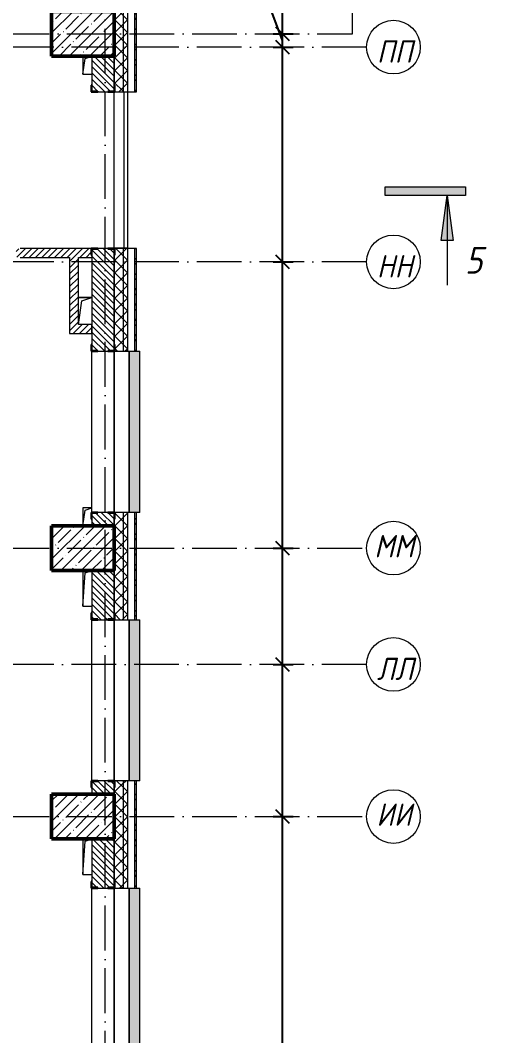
# Model space of a CAD drawing. Header units: millimetres. Extents: x -356862 to 418287, y 0 to 839748.
# Drawn here: x -76315 to -71097, y 517947 to 529297 of the extents above; entities that cross this region are included whole.
import ezdxf

# ---------------------------------------------------------------- set-up
doc = ezdxf.new("R2010")
doc.units = ezdxf.units.MM
doc.linetypes.add('50_200_ШТРИХ_1Т_ш5_п1_п1_', pattern=[700, 500, -100, 0, -100])
for name, color, linetype, lineweight in [('A-____-____-DIMS', 7, 'Continuous', 9), ('A-FLOR-____-OTLN', 7, 'Continuous', 9), ('A-GENM-____-MCUT', 7, 'Continuous', 25), ('A-GENM-____-OTLN', 7, 'Continuous', 9), ('A-GENM-____-OTLN-1', 7, 'Continuous', 25), ('A-GLAZ-____-OTLN', 7, 'Continuous', 9), ('A-WALL-____-MCUT', 7, 'Continuous', 13), ('A-WALL-____-MCUT-1', 7, 'Continuous', 9), ('A-WALL-____-OTLN', 7, 'Continuous', 9), ('A-WALL-____-PATT-1', 7, 'Continuous', 9), ('A-WALL-FNSH-MCUT-1', 7, 'Continuous', 9), ('G-____-____-SYMB', 7, 'Continuous', 9), ('S-COLS-____-MCUT', 7, 'Continuous', 50), ('S-COLS-____-OTLN', 7, 'Continuous', 9), ('S-GRID-____-IDEN', 7, 'Continuous', 9), ('S-GRID-____-OTLN', 7, 'Continuous', 9), ('S-GRID-____-OTLN-1', 7, '50_200_ШТРИХ_1Т_ш5_п1_п1_', 9)]:
    doc.layers.add(name, color=color, linetype=linetype, lineweight=lineweight)
doc.layers.add('A-GLAZ-____-OTLN-1', color=7, linetype='Continuous', lineweight=9, true_color=0xc0c0c0)
doc.styles.add('ISOCPEUR_I', font='isocpeui.ttf', dxfattribs={"width": 0.9, "height": 2.5})
doc.styles.add('ISOCPEUR_I_10', font='isocpeui.ttf', dxfattribs={"width": 0.9, "height": 180})
doc.styles.add('ISOCPEUR_I_9', font='isocpeui.ttf', dxfattribs={"width": 0.9, "height": 250})
doc.dimstyles.new('ISO-2_5_0_9К_БОЛЬШОЙ_ОСИ', dxfattribs={"dimscale": 304.8, "dimtxt": 248.995294, "dimasz": 0.492126, "dimexe": 0.393701, "dimexo": 0, "dimgap": 0, "dimtad": 1, "dimdec": 0, "dimzin": 0, "dimdsep": 46, "dimtxsty": 'ISOCPEUR_I', "dimblk1": 'OBLIQUE', "dimblk2": 'OBLIQUE', "dimsah": 1, "dimcen": 0.09, "dimdle": 0.393701, "dimazin": 0, "dimtfac": 1, "dimtdec": 4, "dimtix": 1, "dimtmove": 0, "dimatfit": 3, "dimfxl": 1, "dimtvp": 1, "dimtolj": 1, "dimtzin": 0, "dimarcsym": 2})
doc.dimstyles.new('ISO-2_5_0_9К_БОЛЬШОЙ_ОСИ_1', dxfattribs={"dimscale": 304.8, "dimtxt": 248.995294, "dimasz": 0.492126, "dimexe": 0.393701, "dimexo": 0, "dimgap": 0, "dimtad": 1, "dimdec": 0, "dimzin": 0, "dimdsep": 46, "dimtxsty": 'ISOCPEUR_I', "dimblk1": 'OBLIQUE', "dimblk2": 'OBLIQUE', "dimsah": 1, "dimcen": 0.09, "dimdle": 0.393701, "dimazin": 0, "dimtfac": 1, "dimtdec": 4, "dimtix": 1, "dimtmove": 1, "dimatfit": 3, "dimfxl": 1, "dimtvp": 1, "dimtolj": 1, "dimtzin": 0, "dimarcsym": 2})
pattern_1 = [(45, (-176515.067, 459015.94), (-35.35534, 35.35534), [])]
pattern_2 = [(135, (-176515.067, 459015.94), (-35.35534, -35.35534), [])]
pattern_3 = [(45, (-176515.07, 459015.94), (-70.71068, 70.71068), []), (135, (-176515.07, 459015.94), (-70.71068, -70.71068), [])]
pattern_4 = [(45, (-176515.07, 459015.94), (-85.53659, 85.53659), []), (45, (-176458.04, 459015.94), (-85.53659, 85.53659), [])]

# ---------------------------------------------------------------- blocks, each defined once
blk = doc.blocks.new('BSC_Колонна _Прямоугольная - 500х700-V121-АР1_План отверстий 1 этажа в осях 1-64_Ю-ЯЯ')
at = {"layer": 'S-COLS-____-OTLN'}
h = blk.add_hatch(dxfattribs=at)
h.set_pattern_fill('FP_132', color=256, style=0, pattern_type=2)
h.set_pattern_definition([(315, (-70131.04, 100900), (114.04925, 114.04925), []), (315, (-70131.04, 100785.95), (114.04925, 114.04925), [201.613, -40.323, 3.353, -36.97])])
h.paths.add_polyline_path([(-250, 168), (-250, -350), (250, -350), (250, 350), (-250, 350)], flags=0)
at = {"layer": 'S-COLS-____-MCUT'}
for p, q in [((250, 350), (-250, 350)), ((-250, 350), (-250, -350)), ((250, -350), (250, 350)), ((-250, -350), (250, -350))]:
    blk.add_line(p, q, dxfattribs=at)
blk = doc.blocks.new('BSC_Колонна _Прямоугольная - 500х700-V127-АР1_План отверстий 1 этажа в осях 1-64_Ю-ЯЯ')
at = {"layer": 'S-COLS-____-OTLN'}
h = blk.add_hatch(dxfattribs=at)
h.set_pattern_fill('FP_138', color=256, style=0, pattern_type=2)
h.set_pattern_definition([(315, (-64381.04, 100900), (114.04925, 114.04925), []), (315, (-64381.04, 100785.95), (114.04925, 114.04925), [201.613, -40.323, 3.353, -36.97])])
h.paths.add_polyline_path([(-250, 168), (-250, -350), (250, -350), (250, 350), (-250, 350)], flags=0)
at = {"layer": 'S-COLS-____-MCUT'}
for p, q in [((250, 350), (-250, 350)), ((-250, 350), (-250, -350)), ((250, -350), (250, 350)), ((-250, -350), (250, -350))]:
    blk.add_line(p, q, dxfattribs=at)
blk = doc.blocks.new('BSC_Колонна _Прямоугольная - 500х700-V131-АР1_План отверстий 1 этажа в осях 1-64_Ю-ЯЯ')
at = {"layer": 'S-COLS-____-OTLN'}
h = blk.add_hatch(dxfattribs=at)
h.set_pattern_fill('FP_142', color=256, style=0, pattern_type=2)
h.set_pattern_definition([(315, (-61381.04, 100900), (114.04925, 114.04925), []), (315, (-61381.04, 100785.95), (114.04925, 114.04925), [201.613, -40.323, 3.353, -36.97])])
h.paths.add_polyline_path([(-250, 168), (-250, -350), (250, -350), (250, 350), (-250, 350)], flags=0)
at = {"layer": 'S-COLS-____-MCUT'}
for p, q in [((250, 350), (-250, 350)), ((-250, 350), (-250, -350)), ((250, -350), (250, 350)), ((-250, -350), (250, -350))]:
    blk.add_line(p, q, dxfattribs=at)
blk = doc.blocks.new('Фахверк_СКБ_Уголок - 250_2700-27497298-АР1_План отверстий 1 этажа в осях 1-64_Ю-ЯЯ')
at = {"layer": 'A-GENM-____-MCUT'}
for p, q in [((200, 181), (125, 181)), ((125, 181), (125, 106)), ((131, 106), (131, 175)), ((131, 175), (200, 175)), ((200, 175), (200, 181)), ((125, 106), (131, 106)), ((131, -6), (125, -6)), ((125, -6), (125, -81)), ((125, -81), (200, -81)), ((131, -75), (131, -6)), ((200, -75), (131, -75)), ((200, -81), (200, -75))]:
    blk.add_line(p, q, dxfattribs=at)
blk = doc.blocks.new('Фахверк_СКБ_Уголок - 250_2700_1-27501432-АР1_План отверстий 1 этажа в осях 1-64_Ю-ЯЯ')
at = {"layer": 'A-GENM-____-MCUT'}
for p, q in [((200, 181), (125, 181)), ((125, 181), (125, 106)), ((131, 106), (131, 175)), ((131, 175), (200, 175)), ((200, 175), (200, 181)), ((125, 106), (131, 106)), ((131, -6), (125, -6)), ((125, -6), (125, -81)), ((125, -81), (200, -81)), ((131, -75), (131, -6)), ((200, -75), (131, -75)), ((200, -81), (200, -75))]:
    blk.add_line(p, q, dxfattribs=at)
blk = doc.blocks.new('AR_Отверстие прямоугольное _в плите_ - AR_Отверстие прямоугольное _в плите_-30423637-АР1_План отверстий 1 этажа в осях 1-64_Ю-ЯЯ')
at = {"layer": 'A-GENM-____-OTLN'}
for p, q in [((75, 150), (-75, 150)), ((-37, 113), (75, 150)), ((-75, -150), (-37, 113))]:
    blk.add_line(p, q, dxfattribs=at)
blk = doc.blocks.new('AR_Отверстие прямоугольное _в плите_ - AR_Отверстие прямоугольное _в плите_-30511973-АР1_План отверстий 1 этажа в осях 1-64_Ю-ЯЯ')
at = {"layer": 'A-GENM-____-OTLN'}
for p, q in [((-50, 200), (-50, -200)), ((-50, -200), (-25, 175)), ((-25, 175), (50, 200)), ((-50, -200), (50, -200))]:
    blk.add_line(p, q, dxfattribs=at)
blk = doc.blocks.new('AR_Отверстие прямоугольное _в плите_ - AR_Отверстие прямоугольное _в плите_-V211-АР1_План отверстий 1 этажа в осях 1-64_Ю-ЯЯ')
at = {"layer": 'A-GENM-____-OTLN'}
for p, q in [((-50, 200), (-50, -200)), ((-50, -200), (-25, 175)), ((-25, 175), (49, 200)), ((-50, -200), (49, -200))]:
    blk.add_line(p, q, dxfattribs=at)
blk = doc.blocks.new('AR_Отверстие прямоугольное _в плите_ - AR_Отверстие прямоугольное _в плите_-V217-АР1_План отверстий 1 этажа в осях 1-64_Ю-ЯЯ')
at = {"layer": 'A-GENM-____-OTLN'}
for p, q in [((49, 100), (-50, 100)), ((-50, 100), (-50, -100)), ((-50, -100), (-25, 75)), ((-25, 75), (49, 100)), ((-50, -100), (49, -100))]:
    blk.add_line(p, q, dxfattribs=at)
blk = doc.blocks.new('AR_Отверстие прямоугольное _в плите_ - AR_Отверстие прямоугольное _в плите_-V223-АР1_План отверстий 1 этажа в осях 1-64_Ю-ЯЯ')
at = {"layer": 'A-GENM-____-OTLN'}
for p, q in [((50, 100), (-50, 100)), ((-50, 100), (-50, -100)), ((-50, -100), (-25, 75)), ((-25, 75), (50, 100))]:
    blk.add_line(p, q, dxfattribs=at)
blk = doc.blocks.new('Отлив_СКБ - Отлив витража_120_НВФ-31885687-АР1_План отверстий 1 этажа в осях 1-64_Ю-ЯЯ')
at = {"layer": 'A-GLAZ-____-OTLN-1'}
for points in [[(0, -2), (1800, -2), (1800, 0), (0, 0)], [(877, -120), (1800, -120), (1800, -2), (0, -2), (0, -120)]]:
    blk.add_hatch(color=256, dxfattribs=at).paths.add_polyline_path(points, flags=0)
at = {"layer": 'A-GLAZ-____-OTLN'}
for p, q in [((0, 0), (1800, 0)), ((1800, -2), (0, -2)), ((0, -120), (0, -83)), ((1800, -83), (1800, -120)), ((0, -120), (1800, -120))]:
    blk.add_line(p, q, dxfattribs=at)
blk = doc.blocks.new('Ось сетки - Круг_Ø6_00__ISO-2_5_0_9K_-25732049-АР1_План отверстий 1 этажа в осях 1-64_Ю-ЯЯ')
at = {"layer": 'S-GRID-____-IDEN'}
blk.add_circle((0, 0), 3, dxfattribs=at)
blk = doc.blocks.new('Разрез - Концевая часть разреза-18266132-АР1_План отверстий 1 этажа в осях 1-64_Ю-ЯЯ')
at = {"layer": 'G-____-____-SYMB'}
for points in [[(0, 0.5), (0, -0.5), (-9, -0.5), (-9, 0.5)], [(-6.29, -5.5), (-7.61, -5.5), (-6.95, -0.5)]]:
    blk.add_hatch(color=256, dxfattribs=at).paths.add_polyline_path(points, flags=0)
for p, q in [((0, 0.5), (-9, 0.5)), ((-9, 0.5), (-9, -0.5)), ((0, -0.5), (0, 0.5)), ((-9, -0.5), (0, -0.5)), ((-6.95, -0.5), (-7.61, -5.5)), ((-6.95, -0.5), (-6.95, -10.5)), ((-6.29, -5.5), (-6.95, -0.5)), ((-7.61, -5.5), (-6.29, -5.5))]:
    blk.add_line(p, q, dxfattribs=at)
blk = doc.blocks.new('_Oblique')
at = {"color": 0, "linetype": 'ByBlock', "lineweight": -2}
blk.add_line((-0.5, -0.5), (0.5, 0.5), dxfattribs=at)
blk = doc.blocks.new('*D13469')
at = {"layer": 'A-____-____-DIMS', "color": 0, "lineweight": -2, "transparency": 16777216}
for p, q in [((-73381, 514177), (-73381, 520517)), ((-73487, 520397), (-73261, 520397)), ((-73487, 514297), (-73261, 514297))]:
    blk.add_line(p, q, dxfattribs=at)
at = {"layer": 'Defpoints', "color": 0, "transparency": 16777216}
for p in [(-73487, 520397), (-73381, 520397), (-73487, 514297)]:
    blk.add_point(p, dxfattribs=at)
at = {"layer": 'A-____-____-DIMS', "color": 0, "lineweight": -2, "transparency": 16777216, "xscale": 150, "yscale": 150, "zscale": 150}
for p, rotation in [((-73381, 520397), 90), ((-73381, 514297), 270)]:
    blk.add_blockref('_Oblique', p, dxfattribs=dict(at, rotation=rotation))
at = {"layer": 'A-____-____-DIMS', "color": 0, "transparency": 16777216, "insert": (-73382, 517347), "char_height": 2.5, "width": 701.02, "attachment_point": 5, "rotation": 90, "style": 'ISOCPEUR_I'}
blk.add_mtext('\\A1;6100', dxfattribs=at)
blk = doc.blocks.new('*D13470')
at = {"layer": 'A-____-____-DIMS', "color": 0, "lineweight": -2, "transparency": 16777216}
for p, q in [((-73381, 520277), (-73381, 522217)), ((-73487, 522097), (-73261, 522097)), ((-73487, 520397), (-73261, 520397))]:
    blk.add_line(p, q, dxfattribs=at)
at = {"layer": 'Defpoints', "color": 0, "transparency": 16777216}
for p in [(-73487, 522097), (-73381, 522097), (-73487, 520397)]:
    blk.add_point(p, dxfattribs=at)
at = {"layer": 'A-____-____-DIMS', "color": 0, "lineweight": -2, "transparency": 16777216, "xscale": 150, "yscale": 150, "zscale": 150}
for p, rotation in [((-73381, 522097), 90), ((-73381, 520397), 270)]:
    blk.add_blockref('_Oblique', p, dxfattribs=dict(at, rotation=rotation))
at = {"layer": 'A-____-____-DIMS', "color": 0, "transparency": 16777216, "insert": (-73382, 521247), "char_height": 2.5, "width": 701.02, "attachment_point": 5, "rotation": 90, "style": 'ISOCPEUR_I'}
blk.add_mtext('\\A1;1700', dxfattribs=at)
blk = doc.blocks.new('*D13471')
at = {"layer": 'A-____-____-DIMS', "color": 0, "lineweight": -2, "transparency": 16777216}
for p, q in [((-73381, 521977), (-73381, 523517)), ((-73487, 523397), (-73261, 523397)), ((-73487, 522097), (-73261, 522097))]:
    blk.add_line(p, q, dxfattribs=at)
at = {"layer": 'Defpoints', "color": 0, "transparency": 16777216}
for p in [(-73487, 523397), (-73381, 523397), (-73487, 522097)]:
    blk.add_point(p, dxfattribs=at)
at = {"layer": 'A-____-____-DIMS', "color": 0, "lineweight": -2, "transparency": 16777216, "xscale": 150, "yscale": 150, "zscale": 150}
for p, rotation in [((-73381, 523397), 90), ((-73381, 522097), 270)]:
    blk.add_blockref('_Oblique', p, dxfattribs=dict(at, rotation=rotation))
at = {"layer": 'A-____-____-DIMS', "color": 0, "transparency": 16777216, "insert": (-73382, 522747), "char_height": 2.5, "width": 701.02, "attachment_point": 5, "rotation": 90, "style": 'ISOCPEUR_I'}
blk.add_mtext('\\A1;1300', dxfattribs=at)
blk = doc.blocks.new('*D13472')
at = {"layer": 'A-____-____-DIMS', "color": 0, "lineweight": -2, "transparency": 16777216}
for p, q in [((-73381, 523277), (-73381, 526717)), ((-73487, 526597), (-73261, 526597)), ((-73487, 523397), (-73261, 523397))]:
    blk.add_line(p, q, dxfattribs=at)
at = {"layer": 'Defpoints', "color": 0, "transparency": 16777216}
for p in [(-73487, 526597), (-73381, 526597), (-73487, 523397)]:
    blk.add_point(p, dxfattribs=at)
at = {"layer": 'A-____-____-DIMS', "color": 0, "lineweight": -2, "transparency": 16777216, "xscale": 150, "yscale": 150, "zscale": 150}
for p, rotation in [((-73381, 526597), 90), ((-73381, 523397), 270)]:
    blk.add_blockref('_Oblique', p, dxfattribs=dict(at, rotation=rotation))
at = {"layer": 'A-____-____-DIMS', "color": 0, "transparency": 16777216, "insert": (-73382, 524997), "char_height": 2.5, "width": 758.48, "attachment_point": 5, "rotation": 90, "style": 'ISOCPEUR_I'}
blk.add_mtext('\\A1;3200', dxfattribs=at)
blk = doc.blocks.new('*D13473')
at = {"layer": 'A-____-____-DIMS', "color": 0, "lineweight": -2, "transparency": 16777216}
for p, q in [((-73381, 526477), (-73381, 529117)), ((-73487, 528997), (-73261, 528997)), ((-73487, 526597), (-73261, 526597))]:
    blk.add_line(p, q, dxfattribs=at)
at = {"layer": 'Defpoints', "color": 0, "transparency": 16777216}
for p in [(-73487, 528997), (-73381, 528997), (-73487, 526597)]:
    blk.add_point(p, dxfattribs=at)
at = {"layer": 'A-____-____-DIMS', "color": 0, "lineweight": -2, "transparency": 16777216, "xscale": 150, "yscale": 150, "zscale": 150}
for p, rotation in [((-73381, 528997), 90), ((-73381, 526597), 270)]:
    blk.add_blockref('_Oblique', p, dxfattribs=dict(at, rotation=rotation))
at = {"layer": 'A-____-____-DIMS', "color": 0, "transparency": 16777216, "insert": (-73382, 527797), "char_height": 2.5, "width": 781.46, "attachment_point": 5, "rotation": 90, "style": 'ISOCPEUR_I'}
blk.add_mtext('\\A1;2400', dxfattribs=at)
blk = doc.blocks.new('*D13474')
at = {"layer": 'A-____-____-DIMS', "color": 0, "lineweight": -2, "transparency": 16777216}
for p, q in [((-73541, 529501), (-73545, 529501)), ((-73381, 529072), (-73541, 529501)), ((-73381, 528877), (-73381, 529267)), ((-73487, 529147), (-73261, 529147)), ((-73487, 528997), (-73261, 528997))]:
    blk.add_line(p, q, dxfattribs=at)
at = {"layer": 'Defpoints', "color": 0, "transparency": 16777216}
for p in [(-73487, 529147), (-73381, 529147), (-73487, 528997)]:
    blk.add_point(p, dxfattribs=at)
at = {"layer": 'A-____-____-DIMS', "color": 0, "lineweight": -2, "transparency": 16777216, "xscale": 150, "yscale": 150, "zscale": 150}
for p, rotation in [((-73381, 529147), 90), ((-73381, 528997), 270)]:
    blk.add_blockref('_Oblique', p, dxfattribs=dict(at, rotation=rotation))
at = {"layer": 'A-____-____-DIMS', "color": 0, "transparency": 16777216, "insert": (-73542, 528991), "char_height": 2.5, "width": 511.4, "attachment_point": 1, "rotation": 90, "line_spacing_factor": 1.149209, "style": 'ISOCPEUR_I'}
blk.add_mtext('\\A1;150', dxfattribs=at)
blk = doc.blocks.new('*D13475')
at = {"layer": 'A-____-____-DIMS', "color": 0, "lineweight": -2, "transparency": 16777216}
for p, q in [((-73381, 529027), (-73381, 532617)), ((-73487, 532497), (-73261, 532497)), ((-73487, 529147), (-73261, 529147))]:
    blk.add_line(p, q, dxfattribs=at)
at = {"layer": 'Defpoints', "color": 0, "transparency": 16777216}
for p in [(-73487, 532497), (-73381, 532497), (-73487, 529147)]:
    blk.add_point(p, dxfattribs=at)
at = {"layer": 'A-____-____-DIMS', "color": 0, "lineweight": -2, "transparency": 16777216, "xscale": 150, "yscale": 150, "zscale": 150}
for p, rotation in [((-73381, 532497), 90), ((-73381, 529147), 270)]:
    blk.add_blockref('_Oblique', p, dxfattribs=dict(at, rotation=rotation))
at = {"layer": 'A-____-____-DIMS', "color": 0, "transparency": 16777216, "insert": (-73382, 530822), "char_height": 2.5, "width": 758.48, "attachment_point": 5, "rotation": 90, "style": 'ISOCPEUR_I'}
blk.add_mtext('\\A1;3350', dxfattribs=at)

msp = doc.modelspace()

# ---------------------------------------------------------------- hatches: boundary and pattern name
at = {"layer": 'A-WALL-____-PATT-1'}
h = msp.add_hatch(dxfattribs=at)
h.set_pattern_fill('FP_3', color=256, style=0, pattern_type=2)
h.set_pattern_definition(pattern_4)
h.paths.add_polyline_path([(-75015.0675, 528496.983), (-75015.0675, 529746.983), (-75035.0675, 529746.983), (-75035.0675, 528496.983)], flags=0)
h.paths.add_polyline_path([(-75035.0675, 531546.983), (-75015.0675, 531546.983), (-75015.0675, 532746.983), (-75035.0675, 532746.983), (-75035.0675, 532384.65)], flags=0)
h.paths.add_polyline_path([(-75035.0675, 534546.983), (-75015.0675, 534546.983), (-75015.0675, 535746.983), (-75035.0675, 535746.983), (-75035.0675, 535613.6202)], flags=0)
h.paths.add_polyline_path([(-75035.0675, 537546.983), (-75015.0675, 537546.983), (-75015.0675, 544926.983), (-75035.0675, 544926.983), (-75035.0675, 538035.3479)], flags=0)
h = msp.add_hatch(dxfattribs=at)
h.set_pattern_fill('FP_1', color=256, style=0, pattern_type=2)
h.set_pattern_definition(pattern_3)
h.paths.add_polyline_path([(-75115.0675, 505831.983), (-75115.0675, 506096.983), (-75165.0675, 506096.983), (-75165.0675, 505831.983)], flags=0)
h.paths.add_polyline_path([(-75115.0675, 508196.983), (-75115.0675, 508796.983), (-75165.0675, 508796.983), (-75165.0675, 508196.983)], flags=0)
h.paths.add_polyline_path([(-75165.0675, 510196.983), (-75115.0675, 510196.983), (-75115.0675, 514796.983), (-75165.0675, 514796.983), (-75165.0675, 513010.8287)], flags=0)
h.paths.add_polyline_path([(-75165.0675, 516596.983), (-75115.0675, 516596.983), (-75115.0675, 517796.983), (-75165.0675, 517796.983), (-75165.0675, 517047.0414)], flags=0)
h.paths.add_polyline_path([(-75115.0675, 519596.983), (-75115.0675, 520796.983), (-75165.0675, 520796.983), (-75165.0675, 519596.983)], flags=0)
h.paths.add_polyline_path([(-75115.0675, 522596.983), (-75115.0675, 523796.983), (-75165.0675, 523796.983), (-75165.0675, 522596.983)], flags=0)
h.paths.add_polyline_path([(-75165.0675, 525596.983), (-75115.0675, 525596.983), (-75115.0675, 526746.983), (-75165.0675, 526746.983), (-75165.0675, 525926.7096)], flags=0)
h.paths.add_polyline_path([(-75115.0675, 528496.983), (-75115.0675, 529746.983), (-75165.0675, 529746.983), (-75165.0675, 528496.983)], flags=0)
h.paths.add_polyline_path([(-75115.0675, 531546.983), (-75115.0675, 532746.983), (-75165.0675, 532746.983), (-75165.0675, 531546.983)], flags=0)
h.paths.add_polyline_path([(-75165.0675, 534546.983), (-75115.0675, 534546.983), (-75115.0675, 535746.983), (-75165.0675, 535746.983), (-75165.0675, 535613.6202)], flags=0)
h.paths.add_polyline_path([(-75165.0675, 537546.983), (-75115.0675, 537546.983), (-75115.0675, 544846.983), (-75165.0675, 544846.983), (-75165.0675, 538035.3479)], flags=0)
h = msp.add_hatch(dxfattribs=at)
h.set_pattern_fill('FP_1', color=256, style=0, pattern_type=2)
h.set_pattern_definition(pattern_3)
h.paths.add_polyline_path([(-75165.0675, 505831.983), (-75165.0675, 506096.983), (-75265.0675, 506096.983), (-75265.0675, 505831.983)], flags=0)
h.paths.add_polyline_path([(-75165.0675, 508196.983), (-75165.0675, 508796.983), (-75265.0675, 508796.983), (-75265.0675, 508196.983)], flags=0)
h.paths.add_polyline_path([(-75165.0675, 510196.983), (-75165.0675, 514796.983), (-75259.0675, 514796.983), (-75259.0675, 514721.983), (-75265.0675, 514721.983), (-75265.0675, 510196.983)], flags=0)
h.paths.add_polyline_path([(-75165.0675, 516596.983), (-75165.0675, 517796.983), (-75259.0675, 517796.983), (-75259.0675, 517721.983), (-75265.0675, 517721.983), (-75265.0675, 516671.983), (-75259.0675, 516671.983), (-75259.0675, 516596.983)], flags=0)
h.paths.add_polyline_path([(-75165.0675, 519596.983), (-75165.0675, 520796.983), (-75259.0675, 520796.983), (-75259.0675, 520721.983), (-75265.0675, 520721.983), (-75265.0675, 519671.983), (-75259.0675, 519671.983), (-75259.0675, 519596.983)], flags=0)
h.paths.add_polyline_path([(-75259.0675, 522596.983), (-75165.0675, 522596.983), (-75165.0675, 523796.983), (-75259.0675, 523796.983), (-75259.0675, 523721.983), (-75265.0675, 523721.983), (-75265.0675, 522671.983), (-75259.0675, 522671.983), (-75259.0675, 522602.983)], flags=0)
h.paths.add_polyline_path([(-75165.0675, 525596.983), (-75165.0675, 526746.983), (-75259.0675, 526746.983), (-75259.0675, 526671.983), (-75265.0675, 526671.983), (-75265.0675, 525671.983), (-75259.0675, 525671.983), (-75259.0675, 525596.983)], flags=0)
h.paths.add_polyline_path([(-75259.0675, 528496.983), (-75165.0675, 528496.983), (-75165.0675, 529746.983), (-75259.0675, 529746.983), (-75259.0675, 529671.983), (-75265.0675, 529671.983), (-75265.0675, 528571.983), (-75259.0675, 528571.983), (-75259.0675, 528502.983)], flags=0)
h.paths.add_polyline_path([(-75259.0675, 531546.983), (-75165.0675, 531546.983), (-75165.0675, 532746.983), (-75265.0675, 532746.983), (-75265.0675, 531621.983), (-75259.0675, 531621.983), (-75259.0675, 531552.983)], flags=0)
h.paths.add_polyline_path([(-75259.0675, 534546.983), (-75165.0675, 534546.983), (-75165.0675, 535746.983), (-75259.0675, 535746.983), (-75259.0675, 535671.983), (-75265.0675, 535671.983), (-75265.0675, 534621.983), (-75259.0675, 534621.983), (-75259.0675, 534552.983)], flags=0)
h.paths.add_polyline_path([(-75165.0675, 537546.983), (-75165.0675, 544796.983), (-75265.0675, 544796.983), (-75265.0675, 537621.983), (-75259.0675, 537621.983), (-75259.0675, 537546.983)], flags=0)
h = msp.add_hatch(dxfattribs=at)
h.set_pattern_fill('FP_6', color=256, style=0, pattern_type=2)
h.set_pattern_definition(pattern_2)
h.paths.add_polyline_path([(-75446.0675, 528496.983), (-75334.0675, 528496.983), (-75334.0675, 528502.983), (-75265.0675, 528502.983), (-75265.0675, 528896.983), (-75515.0675, 528896.983), (-75515.0675, 528502.983), (-75446.0675, 528502.983)], flags=0)
h = msp.add_hatch(dxfattribs=at)
h.set_pattern_fill('FP_5', color=256, style=0, pattern_type=2)
h.set_pattern_definition(pattern_1)
h.paths.add_polyline_path([(-76315.0675, 526646.983), (-75515.0675, 526646.983), (-75515.0675, 526671.983), (-75521.0675, 526671.983), (-75521.0675, 526746.983), (-76315.0675, 526746.983), (-76315.0675, 526743.983), (-76362.0675, 526743.983), (-76362.0675, 526649.983), (-76315.0675, 526649.983)], flags=0)
h.paths.add_polyline_path([(-77515.0675, 526646.983), (-77515.0675, 526649.983), (-77468.0675, 526649.983), (-77468.0675, 526743.983), (-77515.0675, 526743.983), (-77515.0675, 526746.983), (-77565.0675, 526746.983), (-77565.0675, 526743.983), (-77612.0675, 526743.983), (-77612.0675, 526649.983), (-77565.0675, 526649.983), (-77565.0675, 526646.983), (-77550.4388, 526646.983)], flags=0)
h.paths.add_polyline_path([(-78015.0675, 526646.983), (-78015.0675, 526746.983), (-78665.0675, 526746.983), (-78665.0675, 526743.983), (-78712.0675, 526743.983), (-78712.0675, 526649.983), (-78665.0675, 526649.983), (-78665.0675, 526646.983)], flags=0)
h.paths.add_polyline_path([(-79965.0675, 526646.983), (-79965.0675, 526649.983), (-79918.0675, 526649.983), (-79918.0675, 526743.983), (-79965.0675, 526743.983), (-79965.0675, 526746.983), (-80265.0675, 526746.983), (-80265.0675, 526743.983), (-80312.0675, 526743.983), (-80312.0675, 526649.983), (-80265.0675, 526649.983), (-80265.0675, 526646.983), (-80065.0675, 526646.983)], flags=0)
h.paths.add_polyline_path([(-81565.0675, 526646.983), (-81565.0675, 526649.983), (-81518.0675, 526649.983), (-81518.0675, 526743.983), (-81565.0675, 526743.983), (-81565.0675, 526746.983), (-81665.0675, 526746.983), (-81665.0675, 526646.983)], flags=0)
h = msp.add_hatch(dxfattribs=at)
h.set_pattern_fill('FP_5', color=256, style=0, pattern_type=2)
h.set_pattern_definition(pattern_1)
h.paths.add_polyline_path([(-75665.0675, 525796.983), (-75665.0675, 526646.983), (-75765.0675, 526646.983), (-75765.0675, 525796.983)], flags=0)
h = msp.add_hatch(dxfattribs=at)
h.set_pattern_fill('FP_6', color=256, style=0, pattern_type=2)
h.set_pattern_definition(pattern_2)
h.paths.add_polyline_path([(-75515.0675, 525736.983), (-75265.0675, 525736.983), (-75265.0675, 526740.983), (-75334.0675, 526740.983), (-75334.0675, 526746.983), (-75446.0675, 526746.983), (-75446.0675, 526740.983), (-75515.0675, 526740.983), (-75515.0675, 525926.7096)], flags=0)
h = msp.add_hatch(dxfattribs=at)
h.set_pattern_fill('FP_3', color=256, style=0, pattern_type=2)
h.set_pattern_definition(pattern_4)
h.paths.add_polyline_path([(-75015.0675, 505831.983), (-75015.0675, 506096.983), (-75035.0675, 506096.983), (-75035.0675, 505831.983)], flags=0)
h.paths.add_polyline_path([(-75015.0675, 508196.983), (-75015.0675, 508796.983), (-75035.0675, 508796.983), (-75035.0675, 508196.983)], flags=0)
h.paths.add_polyline_path([(-75015.0675, 510196.983), (-75015.0675, 514796.983), (-75035.0675, 514796.983), (-75035.0675, 510196.983)], flags=0)
h.paths.add_polyline_path([(-75035.0675, 516596.983), (-75015.0675, 516596.983), (-75015.0675, 517798.483), (-75035.0675, 517798.483), (-75035.0675, 517047.0414)], flags=0)
h.paths.add_polyline_path([(-75015.0675, 519596.983), (-75015.0675, 520796.983), (-75035.0675, 520796.983), (-75035.0675, 519596.983)], flags=0)
h.paths.add_polyline_path([(-75015.0675, 522596.983), (-75015.0675, 523796.983), (-75035.0675, 523796.983), (-75035.0675, 522596.983)], flags=0)
h.paths.add_polyline_path([(-75015.0675, 525596.983), (-75015.0675, 526746.983), (-75035.0675, 526746.983), (-75035.0675, 525596.983)], flags=0)
h = msp.add_hatch(dxfattribs=at)
h.set_pattern_fill('FP_5', color=256, style=0, pattern_type=2)
h.set_pattern_definition(pattern_1)
h.paths.add_polyline_path([(-75515.0675, 525796.983), (-75515.0675, 525896.983), (-75665.0675, 525896.983), (-75665.0675, 525796.983)], flags=0)
h = msp.add_hatch(dxfattribs=at)
h.set_pattern_fill('FP_6', color=256, style=0, pattern_type=2)
h.set_pattern_definition(pattern_2)
h.paths.add_polyline_path([(-75265.0675, 523646.983), (-75265.0675, 523790.983), (-75334.0675, 523790.983), (-75334.0675, 523796.983), (-75446.0675, 523796.983), (-75446.0675, 523790.983), (-75515.0675, 523790.983), (-75515.0675, 523646.983), (-75334.0675, 523646.983)], flags=0)
h.paths.add_polyline_path([(-75334.0675, 525596.983), (-75334.0675, 525602.983), (-75265.0675, 525602.983), (-75265.0675, 525736.983), (-75515.0675, 525736.983), (-75515.0675, 525602.983), (-75446.0675, 525602.983), (-75446.0675, 525596.983)], flags=0)
h = msp.add_hatch(dxfattribs=at)
h.set_pattern_fill('FP_6', color=256, style=0, pattern_type=2)
h.set_pattern_definition(pattern_2)
h.paths.add_polyline_path([(-75334.0675, 520646.983), (-75265.0675, 520646.983), (-75265.0675, 520790.983), (-75334.0675, 520790.983), (-75334.0675, 520796.983), (-75446.0675, 520796.983), (-75446.0675, 520790.983), (-75515.0675, 520790.983), (-75515.0675, 520646.983)], flags=0)
h.paths.add_polyline_path([(-75446.0675, 522596.983), (-75334.0675, 522596.983), (-75334.0675, 522602.983), (-75265.0675, 522602.983), (-75265.0675, 523146.983), (-75515.0675, 523146.983), (-75515.0675, 522602.983), (-75446.0675, 522602.983)], flags=0)
h = msp.add_hatch(dxfattribs=at)
h.set_pattern_fill('FP_6', color=256, style=0, pattern_type=2)
h.set_pattern_definition(pattern_2)
h.paths.add_polyline_path([(-75515.0675, 514696.983), (-75265.0675, 514696.983), (-75265.0675, 514790.983), (-75334.0675, 514790.983), (-75334.0675, 514796.983), (-75446.0675, 514796.983), (-75446.0675, 514790.983), (-75515.0675, 514790.983), (-75515.0675, 514721.983)], flags=0)
h.paths.add_polyline_path([(-75334.0675, 516596.983), (-75334.0675, 516602.983), (-75265.0675, 516602.983), (-75265.0675, 517790.983), (-75334.0675, 517790.983), (-75334.0675, 517796.983), (-75446.0675, 517796.983), (-75446.0675, 517790.983), (-75515.0675, 517790.983), (-75515.0675, 516602.983), (-75446.0675, 516602.983), (-75446.0675, 516596.983)], flags=0)
h.paths.add_polyline_path([(-75334.0675, 519596.983), (-75334.0675, 519602.983), (-75265.0675, 519602.983), (-75265.0675, 520146.983), (-75515.0675, 520146.983), (-75515.0675, 519602.983), (-75446.0675, 519602.983), (-75446.0675, 519596.983), (-75341.063, 519596.983)], flags=0)

# ---------------------------------------------------------------- linework, layer by layer
at = {"layer": 'A-FLOR-____-OTLN'}
msp.add_line((-75665.0675, 526196.983), (-75515.0675, 526196.983), dxfattribs=at)
at = {"layer": 'A-WALL-____-MCUT'}
for p, q in [((-75035.0675, 528496.983), (-75035.0675, 529746.983)), ((-75515.0675, 528896.983), (-75515.0675, 528571.983)), ((-75446.0675, 528496.983), (-75334.0675, 528496.983)), ((-75259.0675, 528496.983), (-75035.0675, 528496.983)), ((-75515.0675, 526671.983), (-75515.0675, 525671.983)), ((-75334.0675, 526746.983), (-75446.0675, 526746.983)), ((-75265.0675, 525736.983), (-75265.0675, 526671.983)), ((-75265.0675, 526671.983), (-75265.0675, 525736.983)), ((-75035.0675, 526746.983), (-75259.0675, 526746.983)), ((-75035.0675, 525596.983), (-75035.0675, 526746.983)), ((-75446.0675, 525596.983), (-75334.0675, 525596.983)), ((-75259.0675, 525596.983), (-75035.0675, 525596.983)), ((-75515.0675, 523721.983), (-75515.0675, 523646.983)), ((-75334.0675, 523796.983), (-75446.0675, 523796.983)), ((-75035.0675, 523796.983), (-75259.0675, 523796.983)), ((-75035.0675, 522596.983), (-75035.0675, 523796.983)), ((-75515.0675, 523146.983), (-75515.0675, 522671.983)), ((-75446.0675, 522596.983), (-75334.0675, 522596.983)), ((-75259.0675, 522596.983), (-75035.0675, 522596.983)), ((-75334.0675, 520796.983), (-75446.0675, 520796.983)), ((-75035.0675, 520796.983), (-75259.0675, 520796.983)), ((-75035.0675, 519596.983), (-75035.0675, 520796.983)), ((-75515.0675, 520721.983), (-75515.0675, 520646.983)), ((-75515.0675, 520146.983), (-75515.0675, 519671.983)), ((-75446.0675, 519596.983), (-75334.0675, 519596.983)), ((-75259.0675, 519596.983), (-75035.0675, 519596.983))]:
    msp.add_line(p, q, dxfattribs=at)
at = {"layer": 'A-WALL-____-MCUT-1'}
for p, q in [((-75165.0675, 529746.983), (-75165.0675, 528496.983)), ((-75115.0675, 529746.983), (-75115.0675, 528496.983)), ((-75265.0675, 528571.983), (-75265.0675, 528896.983)), ((-75265.0675, 528896.983), (-75265.0675, 528571.983)), ((-75165.0675, 526746.983), (-75165.0675, 525596.983)), ((-75115.0675, 526746.983), (-75115.0675, 525596.983)), ((-75265.0675, 525671.983), (-75265.0675, 525736.983)), ((-75265.0675, 525736.983), (-75265.0675, 525671.983)), ((-75265.0675, 523646.983), (-75265.0675, 523721.983)), ((-75265.0675, 523721.983), (-75265.0675, 523646.983)), ((-75165.0675, 523796.983), (-75165.0675, 522596.983)), ((-75115.0675, 523796.983), (-75115.0675, 522596.983)), ((-75265.0675, 522671.983), (-75265.0675, 523146.983)), ((-75265.0675, 523146.983), (-75265.0675, 522671.983)), ((-75165.0675, 520796.983), (-75165.0675, 519596.983)), ((-75115.0675, 520796.983), (-75115.0675, 519596.983)), ((-75265.0675, 520646.983), (-75265.0675, 520721.983)), ((-75265.0675, 520721.983), (-75265.0675, 520646.983)), ((-75265.0675, 519671.983), (-75265.0675, 520146.983)), ((-75265.0675, 520146.983), (-75265.0675, 519671.983))]:
    msp.add_line(p, q, dxfattribs=at)
at = {"layer": 'A-WALL-____-OTLN'}
for p, q in [((-75265.0675, 526746.983), (-75265.0675, 528496.983)), ((-75155.0675, 528496.983), (-75155.0675, 526746.983)), ((-75115.0675, 528496.983), (-75115.0675, 526755.3906)), ((-75265.0675, 526755.3906), (-75115.0675, 526755.3906)), ((-75515.0675, 523796.983), (-75515.0675, 525596.983)), ((-75265.0675, 525596.983), (-75265.0675, 523796.983)), ((-75265.0675, 523796.983), (-75265.0675, 525596.983)), ((-75515.0675, 520796.983), (-75515.0675, 522596.983)), ((-75265.0675, 522596.983), (-75265.0675, 520796.983)), ((-75265.0675, 520796.983), (-75265.0675, 522596.983)), ((-75515.0675, 517796.983), (-75515.0675, 519596.983)), ((-75265.0675, 519596.983), (-75265.0675, 517796.983)), ((-75265.0675, 517796.983), (-75265.0675, 519596.983))]:
    msp.add_line(p, q, dxfattribs=at)
at = {"layer": 'A-WALL-FNSH-MCUT-1'}
for p, q in [((-75015.0675, 528496.983), (-75015.0675, 529746.983)), ((-75035.0675, 528496.983), (-75015.0675, 528496.983)), ((-75521.0675, 526746.983), (-76315.0675, 526746.983)), ((-76315.0675, 526646.983), (-75765.0675, 526646.983)), ((-75765.0675, 526646.983), (-75765.0675, 525796.983)), ((-75665.0675, 526646.983), (-75515.0675, 526646.983)), ((-75665.0675, 525896.983), (-75665.0675, 526646.983)), ((-75015.0675, 526746.983), (-75035.0675, 526746.983)), ((-75015.0675, 525596.983), (-75015.0675, 526746.983)), ((-75515.0675, 525896.983), (-75665.0675, 525896.983)), ((-75515.0675, 525796.983), (-75515.0675, 525896.983)), ((-75765.0675, 525796.983), (-75515.0675, 525796.983)), ((-75035.0675, 525596.983), (-75015.0675, 525596.983)), ((-75015.0675, 523796.983), (-75035.0675, 523796.983)), ((-75015.0675, 522596.983), (-75015.0675, 523796.983)), ((-75035.0675, 522596.983), (-75015.0675, 522596.983)), ((-75015.0675, 520796.983), (-75035.0675, 520796.983)), ((-75015.0675, 519596.983), (-75015.0675, 520796.983)), ((-75035.0675, 519596.983), (-75015.0675, 519596.983))]:
    msp.add_line(p, q, dxfattribs=at)
at = {"layer": 'S-GRID-____-OTLN'}
msp.add_line((-72597.3624, 529146.983), (-72597.3624, 529812.1321), dxfattribs=at)
at = {"layer": 'S-GRID-____-OTLN-1'}
for p, q in [((-75365.0675, 498597.5699), (-75365.0675, 549908.7924)), ((-83493.8031, 529146.983), (-72597.3624, 529146.983)), ((-72440.6609, 528996.983), (-127273.0498, 528996.983)), ((-72440.6609, 526596.983), (-181183.8377, 526596.983)), ((-83493.8031, 523396.983), (-72440.6609, 523396.983)), ((-72440.6609, 522096.983), (-181183.8377, 522096.983)), ((-83493.8031, 520396.983), (-72440.6609, 520396.983))]:
    msp.add_line(p, q, dxfattribs=at)

# ---------------------------------------------------------------- block references
at = {"layer": 'A-GENM-____-OTLN'}
for name, p in [('AR_Отверстие прямоугольное _в плите_ - AR_Отверстие прямоугольное _в плите_-V217-АР1_План отверстий 1 этажа в осях 1-64_Ю-ЯЯ', (-75563.8682, 528796.3023)), ('AR_Отверстие прямоугольное _в плите_ - AR_Отверстие прямоугольное _в плите_-30423637-АР1_План отверстий 1 этажа в осях 1-64_Ю-ЯЯ', (-75590.0675, 526046.983)), ('AR_Отверстие прямоугольное _в плите_ - AR_Отверстие прямоугольное _в плите_-V223-АР1_План отверстий 1 этажа в осях 1-64_Ю-ЯЯ', (-75565.0675, 523746.983)), ('AR_Отверстие прямоугольное _в плите_ - AR_Отверстие прямоугольное _в плите_-30511973-АР1_План отверстий 1 этажа в осях 1-64_Ю-ЯЯ', (-75565.0675, 522946.983)), ('AR_Отверстие прямоугольное _в плите_ - AR_Отверстие прямоугольное _в плите_-V211-АР1_План отверстий 1 этажа в осях 1-64_Ю-ЯЯ', (-75563.7508, 519946.983))]:
    msp.add_blockref(name, p, dxfattribs=at)
at = {"layer": 'A-GENM-____-OTLN-1'}
for name, p, rotation in [('Фахверк_СКБ_Уголок - 250_2700-27497298-АР1_План отверстий 1 этажа в осях 1-64_Ю-ЯЯ', (-75340.0675, 528371.983), 89.99999999999994), ('Фахверк_СКБ_Уголок - 250_2700-27497298-АР1_План отверстий 1 этажа в осях 1-64_Ю-ЯЯ', (-75440.0675, 526871.983), 270), ('Фахверк_СКБ_Уголок - 250_2700-27497298-АР1_План отверстий 1 этажа в осях 1-64_Ю-ЯЯ', (-75340.0675, 525471.983), 90), ('Фахверк_СКБ_Уголок - 250_2700_1-27501432-АР1_План отверстий 1 этажа в осях 1-64_Ю-ЯЯ', (-75440.0675, 523921.983), 270), ('Фахверк_СКБ_Уголок - 250_2700-27497298-АР1_План отверстий 1 этажа в осях 1-64_Ю-ЯЯ', (-75340.0675, 522471.983), 90), ('Фахверк_СКБ_Уголок - 250_2700_1-27501432-АР1_План отверстий 1 этажа в осях 1-64_Ю-ЯЯ', (-75440.0675, 520921.983), 270), ('Фахверк_СКБ_Уголок - 250_2700-27497298-АР1_План отверстий 1 этажа в осях 1-64_Ю-ЯЯ', (-75340.0675, 519471.983), 90)]:
    msp.add_blockref(name, p, dxfattribs=dict(at, rotation=rotation))
at = {"layer": 'A-GLAZ-____-OTLN', "rotation": 90}
for p in [(-75098.0675, 523796.983), (-75098.0675, 520796.983), (-75098.0675, 517796.983)]:
    msp.add_blockref('Отлив_СКБ - Отлив витража_120_НВФ-31885687-АР1_План отверстий 1 этажа в осях 1-64_Ю-ЯЯ', p, dxfattribs=at)
at = {"layer": 'G-____-____-SYMB', "extrusion": (0, 0, -1), "xscale": 99.99999999999993, "yscale": 99.99999999999993, "zscale": 99.99999999999993}
msp.add_blockref('Разрез - Концевая часть разреза-18266132-АР1_План отверстий 1 этажа в осях 1-64_Ю-ЯЯ', (72234.8347, 527386.983), dxfattribs=at)
at = {"layer": 'S-COLS-____-OTLN', "rotation": 89.9999999999999}
for name, p in [('BSC_Колонна _Прямоугольная - 500х700-V121-АР1_План отверстий 1 этажа в осях 1-64_Ю-ЯЯ', (-75615.0675, 529146.983)), ('BSC_Колонна _Прямоугольная - 500х700-V127-АР1_План отверстий 1 этажа в осях 1-64_Ю-ЯЯ', (-75615.0675, 523396.983)), ('BSC_Колонна _Прямоугольная - 500х700-V131-АР1_План отверстий 1 этажа в осях 1-64_Ю-ЯЯ', (-75615.0675, 520396.983))]:
    msp.add_blockref(name, p, dxfattribs=at)
at = {"layer": 'S-GRID-____-IDEN', "xscale": 99.99999999999993, "yscale": 99.99999999999993, "zscale": 99.99999999999993}
for p, rotation in [((-72140.6609, 528996.983), 89.9999999999998), ((-72140.6609, 526596.983), 89.9999999999998), ((-72140.6609, 523396.983), 269.9999999999995), ((-72140.6609, 522096.983), 89.9999999999998), ((-72140.6609, 520396.983), 269.9999999999995)]:
    msp.add_blockref('Ось сетки - Круг_Ø6_00__ISO-2_5_0_9K_-25732049-АР1_План отверстий 1 этажа в осях 1-64_Ю-ЯЯ', p, dxfattribs=dict(at, rotation=rotation))

# ---------------------------------------------------------------- texts
at = {"layer": 'G-____-____-SYMB', "insert": (-71341.1934, 526764.7061), "char_height": 300, "width": 256.54, "attachment_point": 1, "style": 'ISOCPEUR_I_10'}
msp.add_mtext('\\fISOCPEUR|b0|i1|c204|p34|;5', dxfattribs=at)
at = {"layer": 'S-GRID-____-IDEN', "char_height": 250, "attachment_point": 1, "style": 'ISOCPEUR_I_9'}
for s, insert, width in [('ПП', (-72325.7313, 529073.0588), 447.341625), ('НН', (-72325.7313, 526673.0588), 447.341625), ('ММ', (-72354.7404, 523543.6154), 505.063125), ('ЛЛ', (-72325.7313, 522173.0588), 447.341625), ('ИИ', (-72330.8904, 520543.6154), 447.341625)]:
    msp.add_mtext(s, dxfattribs=dict(at, insert=insert, width=width))

# ---------------------------------------------------------------- dimensions: what is measured, and where the dimension line sits
at = {"layer": 'A-____-____-DIMS'}
for base, p1, p2, override, picture, middle in [((-73380.826, 532496.983), (-73486.892, 529146.983), (-73486.892, 532496.983), {"dimpost": '<>', "dimfxl": 3350}, '*D13475', (-73382.076, 530821.983)), ((-73380.826, 528996.983), (-73486.892, 526596.983), (-73486.892, 528996.983), {"dimpost": '<>', "dimfxl": 2400}, '*D13473', (-73382.076, 527796.983)), ((-73380.826, 526596.983), (-73486.892, 523396.983), (-73486.892, 526596.983), {"dimpost": '<>', "dimfxl": 3200}, '*D13472', (-73382.076, 524996.983)), ((-73380.826, 523396.983), (-73486.892, 522096.983), (-73486.892, 523396.983), {"dimpost": '<>', "dimfxl": 1300}, '*D13471', (-73382.076, 522746.983)), ((-73380.826, 522096.983), (-73486.892, 520396.983), (-73486.892, 522096.983), {"dimpost": '<>', "dimfxl": 1700}, '*D13470', (-73382.0921, 521246.983)), ((-73380.826, 520396.983), (-73486.892, 514296.983), (-73486.892, 520396.983), {"dimpost": '<>', "dimfxl": 6100}, '*D13469', (-73382.076, 517346.983))]:
    dim = msp.add_linear_dim(base=base, p1=p1, p2=p2, angle=90, dimstyle='ISO-2_5_0_9К_БОЛЬШОЙ_ОСИ', override=override, dxfattribs=at)
    dim.commit()
    dim.dimension.update_dxf_attribs({"geometry": picture, "text_midpoint": middle})
dim = msp.add_linear_dim(base=(-73380.826, 529146.983), p1=(-73486.892, 528996.983), p2=(-73486.892, 529146.983), angle=90, dimstyle='ISO-2_5_0_9К_БОЛЬШОЙ_ОСИ_1', override={"dimpost": '<>', "dimfxl": 150}, dxfattribs=at)
dim.commit()
dim.dimension.update_dxf_attribs({"geometry": '*D13474', "text_midpoint": (-73540.7733, 529500.7137), "dimtype": 160, "text_rotation": 90})

doc.saveas('drawing.dxf')
